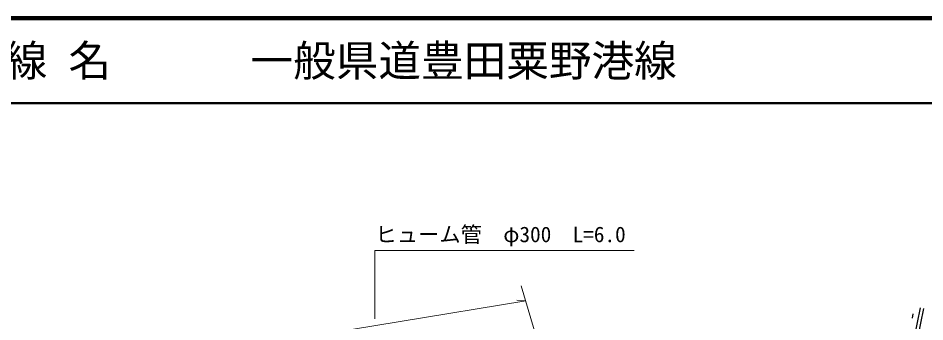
# Model space of a CAD drawing. Units: millimetres, scale not verified. Extents: x 40000 to 680000, y 20000 to 380000.
# Drawn here: x 189462 to 295852, y 344305 to 380000 of the extents above; entities that cross this region are included whole.
import ezdxf
from ezdxf.enums import TextEntityAlignment as Align

# ---------------------------------------------------------------- set-up
doc = ezdxf.new("R2010")
doc.units = ezdxf.units.MM
doc.header["$LTSCALE"] = 1000
for name, color, linetype, lineweight in [('M-BGD', 7, 'Continuous', 25), ('M-STR-HTXT', 7, 'Continuous', 13), ('M-TTL', 2, 'Continuous', 140), ('M-TTL-LINE', 7, 'Continuous', 50), ('M-TTL-TXT', 7, 'Continuous', 50)]:
    doc.layers.add(name, color=color, linetype=linetype, lineweight=lineweight)
doc.styles.add('ＭＳ ゴシック', font='')
doc.styles.get('ＭＳ ゴシック').set_extended_font_data('MS Gothic')

msp = doc.modelspace()

# ---------------------------------------------------------------- linework, layer by layer
at = {"layer": 'M-BGD'}
msp.add_line((294408, 344738), (294472, 345234), dxfattribs=at)
for points in [[(152751, 306074), (175374, 291940), (178019, 291743), (179716, 292611), (204391, 298770), (209682, 300192), (232580, 308009), (256466, 316102), (256782, 315549), (270026, 321546), (279896, 326086), (284792, 326994), (290714, 327508), (292964, 327902), (294011, 328729), (293993, 329229), (293825, 332890), (293895, 335951), (294691, 340728), (295724, 345891)], [(293594, 329213), (293425, 332886), (293496, 335988), (294298, 340800), (295332, 345969)]]:
    msp.add_lwpolyline(points, dxfattribs=at)
at = {"layer": 'M-STR-HTXT'}
for p, q in [((257636, 317791), (248494, 348536)), ((249018, 346775), (247990, 346860)), ((167691, 333439), (249018, 346775))]:
    msp.add_line(p, q, dxfattribs=at)
msp.add_lwpolyline([(231325, 344654), (231310, 352691), (261759, 352691)], dxfattribs=at)
at = {"layer": 'M-TTL'}
msp.add_line((680000, 380000), (40000, 380000), dxfattribs=at)
at = {"layer": 'M-TTL-LINE'}
msp.add_line((40000, 370000), (680000, 370000), dxfattribs=at)

# ---------------------------------------------------------------- texts
at = {"layer": 'M-STR-HTXT', "style": 'ＭＳ ゴシック'}
msp.add_text('ヒューム管\u3000φ300  L=6.0', height=1833, dxfattribs=at).set_placement((246067, 353119), align=Align.BOTTOM_CENTER)
at = {"layer": 'M-TTL-TXT', "style": 'ＭＳ ゴシック'}
for s, p in [('路 線 名', (180380, 375000)), ('一般県道豊田粟野港線', (216734, 375000))]:
    msp.add_text(s, height=3666, dxfattribs=at).set_placement(p, align=Align.MIDDLE_LEFT)

doc.saveas('drawing.dxf')
